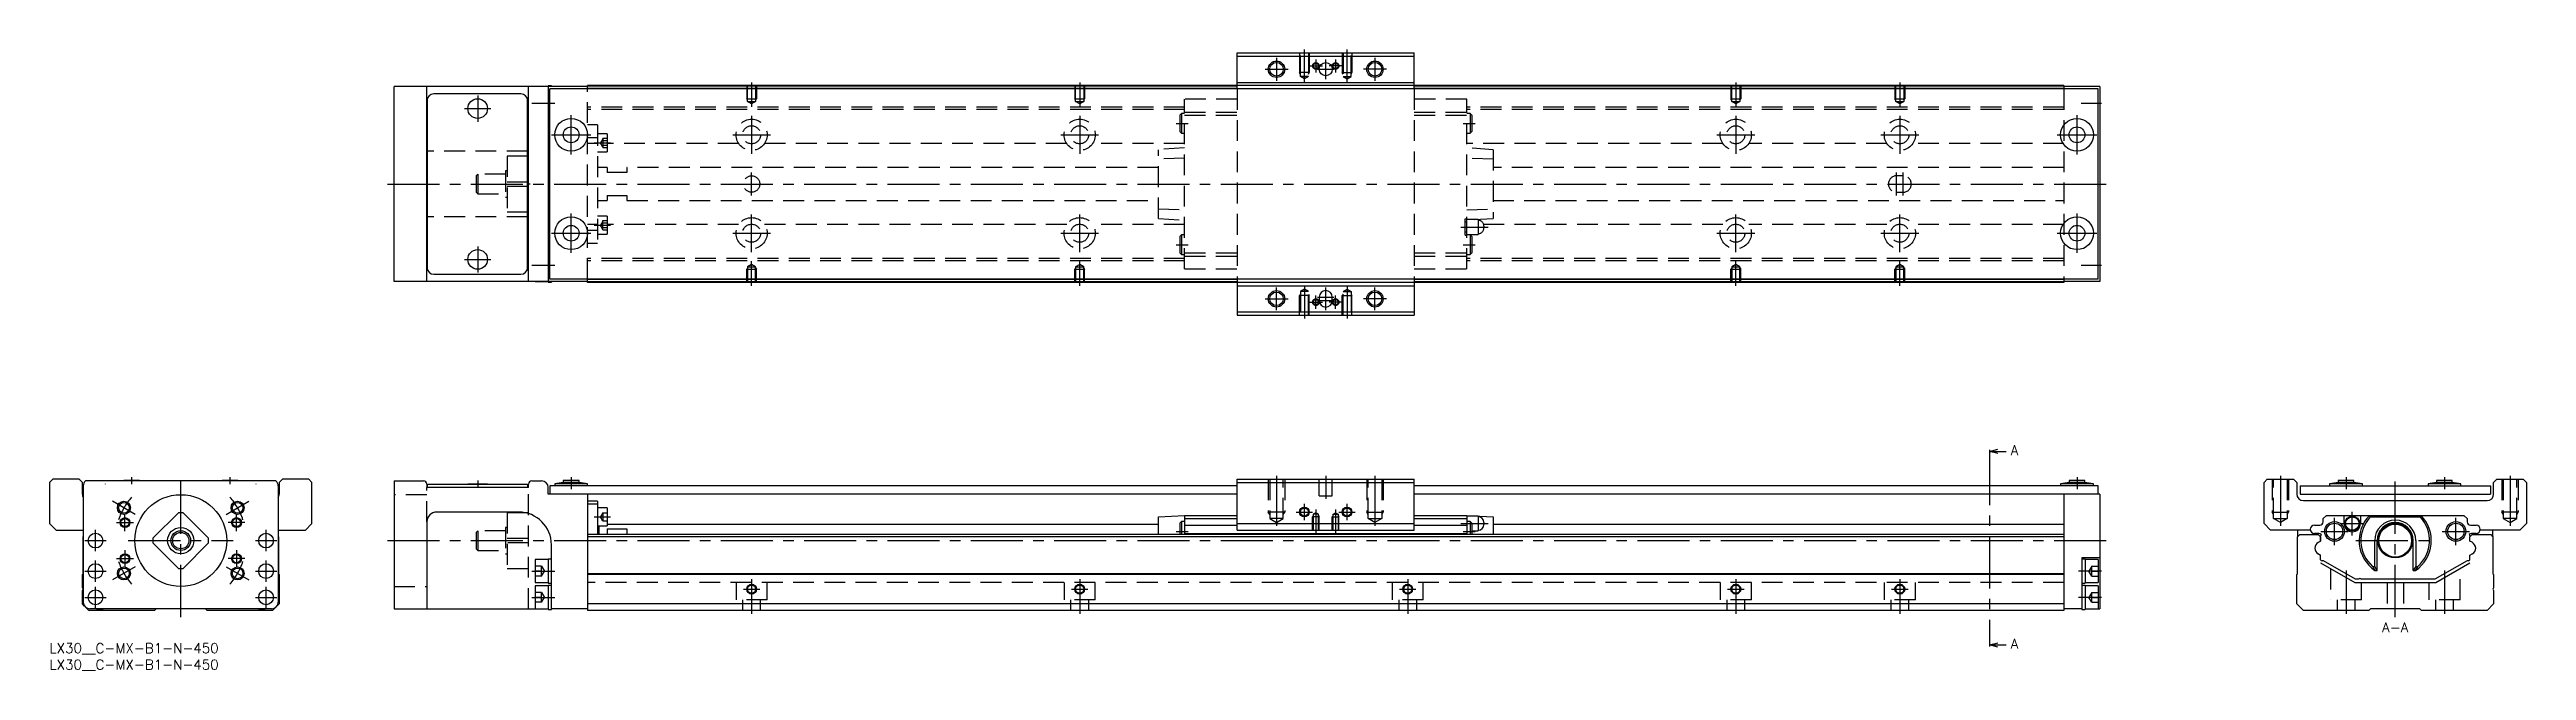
# Model space of a CAD drawing. Extents: x 0 to 755, y -8 to 181.
import ezdxf

# ---------------------------------------------------------------- set-up
doc = ezdxf.new("R2010")
doc.units = 0
doc.header["$LTSCALE"] = 0.5
doc.linetypes.add('CENTER', pattern=[50.8, 31.75, -6.35, 6.35, -6.35])
doc.linetypes.add('DASHED', pattern=[19.05, 12.7, -6.35])
for name, color, linetype in [('MSM_CENTER', 1, 'CENTER'), ('MSM_CONTINUOUS', 7, 'CONTINUOUS'), ('MSM_DASHED', 4, 'DASHED'), ('MSM_NARROW', 5, 'CONTINUOUS'), ('MSM_PART_NUMBER', 7, 'CONTINUOUS')]:
    doc.layers.add(name, color=color, linetype=linetype)
doc.styles.get("Standard").update_dxf_attribs({"font": 'txt.shx', "height": 3, "bigfont": 'bigfont.shx'})

# ---------------------------------------------------------------- blocks, each defined once
blk = doc.blocks.new('*U2')
at = {"layer": 'MSM_PART_NUMBER'}
blk.add_text('LX30__C-MX-B1-N-450', height=3, dxfattribs=at).set_placement((0, -3))
blk = doc.blocks.new('*U3')
at = {"layer": 'MSM_PART_NUMBER'}
blk.add_text('LX30__C-MX-B1-N-450', height=3, dxfattribs=at).set_placement((0, -8))

msp = doc.modelspace()

# ---------------------------------------------------------------- linework, layer by layer
at = {"layer": 'MSM_CENTER'}
for p, q in [((370.5, 175), (377.5, 175)), ((374, 178.5), (374, 171.5)), ((382.5, 171.09), (382.5, 181)), ((384, 176), (388, 176)), ((386, 178), (386, 174)), ((386.5, 175), (391.5, 175)), ((389, 172), (389, 178)), ((394, 176), (390, 176)), ((392, 178), (392, 174)), ((395.5, 171.09), (395.5, 181)), ((407.5, 175), (400.5, 175)), ((404, 178.5), (404, 171.5)), ((130.5, 167), (130.5, 159)), ((214, 171), (214, 163.49)), ((314, 171), (314, 163.49)), ((514, 171), (514, 163.49)), ((564, 171), (564, 163.49)), ((126.5, 163), (134.5, 163)), ((147, 164.7), (154, 164.7)), ((159, 149), (159, 161)), ((214, 160.75), (214, 149.25)), ((314, 160.75), (314, 149.25)), ((514, 160.75), (514, 149.25)), ((564, 160.75), (564, 149.25)), ((618, 149), (618, 161)), ((619.25, 164.7), (625.5, 164.7)), ((153, 155), (165, 155)), ((166, 152.55), (171, 152.55)), ((208.25, 155), (219.75, 155)), ((308.25, 155), (319.75, 155)), ((343.43, 158.5), (347.07, 158.5)), ((430.92, 158.5), (434.57, 158.5)), ((508.25, 155), (519.75, 155)), ((558.25, 155), (569.75, 155)), ((612, 155), (624, 155)), ((214, 136.5), (214, 143.5)), ((563, 136.5), (563, 143.5)), ((565, 136.5), (565, 143.5)), ((103, 140), (627, 140)), ((159, 119), (159, 131)), ((214, 119.25), (214, 130.75)), ((314, 119.25), (314, 130.75)), ((514, 119.25), (514, 130.75)), ((564, 119.25), (564, 130.75)), ((618, 119), (618, 131)), ((130.5, 121), (130.5, 113)), ((153, 125), (165, 125)), ((166, 127.44), (171, 127.44)), ((208.25, 125), (219.75, 125)), ((308.25, 125), (319.75, 125)), ((343.43, 121.5), (347.07, 121.5)), ((430.21, 126.9), (438.48, 126.9)), ((430.92, 121.5), (434.57, 121.5)), ((508.25, 125), (519.75, 125)), ((558.25, 125), (569.75, 125)), ((612, 125), (624, 125)), ((126.5, 117), (134.5, 117)), ((147, 115.3), (154, 115.3)), ((214, 109), (214, 116.51)), ((314, 109), (314, 116.51)), ((514, 109), (514, 116.51)), ((564, 109), (564, 116.51)), ((619.25, 115.3), (625.5, 115.3)), ((374, 101.5), (374, 108.5)), ((382.5, 108.91), (382.5, 99)), ((386, 102), (386, 106)), ((389, 101.5), (389, 108.5)), ((392, 102), (392, 106)), ((395.5, 108.91), (395.5, 99)), ((404, 101.5), (404, 108.5)), ((370.5, 105), (377.5, 105)), ((384, 104), (388, 104)), ((386.5, 105.5), (391.5, 105.5)), ((386.5, 104.5), (391.5, 104.5)), ((394, 104), (390, 104)), ((407.5, 105), (400.5, 105)), ((591.37, 58), (591.37, 0)), ((17, 48.6), (17, 48.49)), ((25, 50.6), (25, 48.5)), ((40, 8), (40, 51.5)), ((55, 50.6), (55, 48.5)), ((63, 48.49), (63, 48.6)), ((130.5, 49.6), (130.5, 47.49)), ((159, 50.6), (159, 47)), ((374, 51), (374, 35.81)), ((389, 51), (389, 44)), ((404, 51), (404, 35.81)), ((618, 50.6), (618, 47)), ((680, 51), (680, 35.81)), ((700, 50.6), (700, 47)), ((715, 8), (715, 51.5)), ((730, 50.6), (730, 47)), ((750, 51), (750, 35.81)), ((26.14, 39.3), (19.22, 43.3)), ((23, 34.22), (23, 39.38)), ((53.86, 39.3), (60.78, 43.3)), ((57, 34.22), (57, 39.38)), ((166, 38.55), (171, 38.55)), ((380, 40), (385, 40)), ((382.5, 37.5), (382.5, 42.5)), ((386, 40.76), (386, 33.5)), ((392, 40.76), (392, 33.5)), ((393, 40), (398, 40)), ((395.5, 37.5), (395.5, 42.5)), ((696.5, 29.95), (696.5, 38.25)), ((701.9, 32.87), (701.9, 40.12)), ((733.5, 29.95), (733.5, 38.25)), ((10.75, 31.3), (17.25, 31.3)), ((14, 28.05), (14, 34.55)), ((20.42, 36.8), (25.57, 36.8)), ((24, 31.3), (56, 31.3)), ((59.57, 36.8), (54.42, 36.8)), ((62.75, 31.3), (69.25, 31.3)), ((66, 28.05), (66, 34.55)), ((103, 31.3), (627, 31.3)), ((343.43, 34.1), (347.07, 34.1)), ((430.21, 36.5), (438.48, 36.5)), ((430.92, 34.1), (434.57, 34.1)), ((692.35, 34.1), (700.65, 34.1)), ((698.27, 36.5), (705.52, 36.5)), ((703, 31.3), (727, 31.3)), ((729.35, 34.1), (737.65, 34.1)), ((14, 18.75), (14, 25.25)), ((26.14, 23.3), (19.22, 19.3)), ((20.42, 25.8), (25.57, 25.8)), ((23, 28.38), (23, 23.23)), ((53.86, 23.3), (60.78, 19.3)), ((59.57, 25.8), (54.42, 25.8)), ((57, 28.38), (57, 23.23)), ((66, 18.75), (66, 25.25)), ((10.75, 22), (17.25, 22)), ((14, 10.75), (14, 17.25)), ((62.75, 22), (69.25, 22)), ((66, 10.75), (66, 17.25)), ((147, 22), (154, 22)), ((211.5, 16.5), (216.5, 16.5)), ((214, 19.5), (214, 9)), ((311.5, 16.5), (316.5, 16.5)), ((314, 19.5), (314, 9)), ((411.5, 16.5), (416.5, 16.5)), ((414, 19.5), (414, 9)), ((511.5, 16.5), (516.5, 16.5)), ((514, 19.5), (514, 9)), ((561.5, 16.5), (566.5, 16.5)), ((564, 19.5), (564, 9)), ((625.5, 22), (618.5, 22)), ((700, 22.18), (700, 9)), ((730, 22.18), (730, 9)), ((10.75, 14), (17.25, 14)), ((62.75, 14), (69.25, 14)), ((147, 14), (154, 14)), ((625.5, 14), (618.5, 14))]:
    msp.add_line(p, q, dxfattribs=at)
for start, end in [(138.53845, 161.46155), (18.53845, 41.46155), (198.53845, 221.46155), (318.53845, 341.46155)]:
    msp.add_arc((40, 31.3), 20, start, end, dxfattribs=at)
at = {"layer": 'MSM_CONTINUOUS'}
for p, q in [((362, 169), (362, 180)), ((362, 180), (416, 180)), ((362, 179), (416, 179)), ((416, 169), (416, 180)), ((105, 110.3), (105, 169.7)), ((164, 169.7), (105, 169.7)), ((115, 110.3), (115, 169.7)), ((143.7, 167.5), (117.1, 167.5)), ((146, 110.3), (146, 169.7)), ((148, 169.75), (148, 169.7)), ((152, 169.75), (148, 169.75)), ((153, 169.9), (152, 169.9)), ((152, 169.9), (152, 110.1)), ((152.5, 111), (152.5, 169)), ((624.5, 169), (152.5, 169)), ((153, 169.9), (153, 169.7)), ((164, 169), (164, 170)), ((614, 170), (164, 170)), ((362, 169.8), (164, 169.8)), ((362, 169.1), (164, 169.1)), ((362, 171), (416, 171)), ((614, 169.8), (416, 169.8)), ((614, 169.1), (416, 169.1)), ((614, 170), (614, 169)), ((625, 169.7), (614, 169.7)), ((624.5, 111), (624.5, 169)), ((625, 169.7), (625, 110.3)), ((115.1, 165.5), (115.1, 114.5)), ((145.7, 114.5), (145.7, 165.5)), ((115, 158.2), (115.1, 158.2)), ((145.7, 158.2), (146, 158.2)), ((115.1, 150), (115, 150)), ((146, 150), (145.7, 150)), ((146, 148.5), (145.7, 148.5)), ((146, 148.47), (145.7, 148.47)), ((145.7, 140.72), (146, 140.72)), ((146, 139.28), (145.7, 139.28)), ((115.1, 130), (115, 130)), ((146, 131.53), (145.7, 131.53)), ((146, 131.5), (145.7, 131.5)), ((146, 130), (145.7, 130)), ((115.1, 121.8), (115, 121.8)), ((146, 121.8), (145.7, 121.8)), ((164, 110.3), (105, 110.3)), ((117.1, 112.5), (143.7, 112.5)), ((148, 110.3), (148, 110.25)), ((148, 110.25), (152, 110.25)), ((152, 110.1), (153, 110.1)), ((624.5, 111), (152.5, 111)), ((153, 110.3), (153, 110.1)), ((164, 110), (164, 111)), ((362, 110.9), (164, 110.9)), ((362, 110.2), (164, 110.2)), ((614, 110), (164, 110)), ((362, 111), (362, 100)), ((362, 109), (416, 109)), ((416, 111), (416, 100)), ((614, 110.9), (416, 110.9)), ((614, 110.2), (416, 110.2)), ((614, 111), (614, 110)), ((625, 110.3), (614, 110.3)), ((362, 101), (416, 101)), ((362, 100), (416, 100)), ((387, 105.5), (387, 104.5)), ((391, 104.5), (391, 105.5)), ((591.37, 58.5), (593.87, 59.17)), ((591.37, 59), (591.37, 58)), ((593.87, 57.83), (591.37, 58.5)), ((591.37, 58.5), (596.38, 58.5)), ((1, 50), (0, 49)), ((0, 49), (0, 36.5)), ((9, 50), (1, 50)), ((10, 49), (9, 50)), ((10, 45.5), (10, 49)), ((10.3, 48), (10.3, 12.5)), ((69.02, 49.5), (10.98, 49.5)), ((22.6, 49.6), (22.6, 49.5)), ((27.4, 49.6), (22.6, 49.6)), ((27.4, 49.5), (27.4, 49.6)), ((52.6, 49.6), (52.6, 49.5)), ((57.4, 49.6), (52.6, 49.6)), ((57.4, 49.5), (57.4, 49.6)), ((69.7, 48), (69.7, 12.5)), ((71, 50), (70, 49)), ((70, 49), (70, 45.5)), ((79, 50), (71, 50)), ((80, 49), (79, 50)), ((80, 36.5), (80, 49)), ((105, 49.5), (105, 10.5)), ((105, 49.5), (114, 49.5)), ((115, 48.5), (115, 47.5)), ((146, 47.5), (115, 47.5)), ((115.1, 48.5), (115.1, 47.5)), ((115.1, 48.5), (145.7, 48.5)), ((127.5, 48.6), (133.5, 48.6)), ((127.5, 48.6), (127.5, 48.5)), ((133.5, 48.5), (133.5, 48.6)), ((145.7, 48.5), (145.7, 47.5)), ((146, 47.5), (146, 48.5)), ((147, 49.5), (150, 49.5)), ((152, 45.5), (152, 47.5)), ((362, 45.5), (152, 45.5)), ((152.5, 48), (152.5, 45.5)), ((362, 48), (152.5, 48)), ((156.6, 49), (154, 48.6)), ((154, 48.6), (154, 48)), ((164, 48.6), (154, 48.6)), ((156.6, 49.6), (156.6, 49)), ((161.4, 49.6), (156.6, 49.6)), ((161.4, 49), (156.6, 49)), ((161.4, 49), (161.4, 49.6)), ((164, 48.6), (161.4, 49)), ((164, 48), (164, 48.6)), ((164, 45.5), (164, 10)), ((362, 50), (416, 50)), ((362, 34.5), (362, 50)), ((362, 49), (416, 49)), ((416, 34.5), (416, 50)), ((624.5, 48), (416, 48)), ((625, 45.5), (416, 45.5)), ((615.6, 49), (613, 48.6)), ((613, 48.6), (613, 48)), ((623, 48.6), (613, 48.6)), ((614, 45.5), (614, 10)), ((615.6, 49.6), (615.6, 49)), ((620.4, 49.6), (615.6, 49.6)), ((620.4, 49), (615.6, 49)), ((620.4, 49), (620.4, 49.6)), ((623, 48.6), (620.4, 49)), ((623, 48), (623, 48.6)), ((624.5, 45.5), (624.5, 48)), ((625, 45.5), (625, 10.5)), ((675, 49), (676, 50)), ((675, 36.5), (675, 49)), ((676, 50), (684, 50)), ((684, 50), (685, 49)), ((685, 49), (685, 45.5)), ((686, 48), (744, 48)), ((686, 48), (686, 45.5)), ((686, 45.5), (744, 45.5)), ((697.6, 49), (695, 48.6)), ((695, 48.6), (695, 48)), ((705, 48.6), (695, 48.6)), ((702.4, 49.6), (697.6, 49.6)), ((697.6, 49.6), (697.6, 49)), ((702.4, 49), (697.6, 49)), ((702.4, 49), (702.4, 49.6)), ((705, 48.6), (702.4, 49)), ((705, 48), (705, 48.6)), ((727.6, 49), (725, 48.6)), ((735, 48.6), (725, 48.6)), ((725, 48.6), (725, 48)), ((732.4, 49.6), (727.6, 49.6)), ((727.6, 49.6), (727.6, 49)), ((732.4, 49), (727.6, 49)), ((732.4, 49), (732.4, 49.6)), ((735, 48.6), (732.4, 49)), ((735, 48), (735, 48.6)), ((744, 48), (744, 45.5)), ((745, 49), (746, 50)), ((745, 45.5), (745, 49)), ((746, 50), (754, 50)), ((754, 50), (755, 49)), ((755, 49), (755, 36.5)), ((39.28, 39.77), (31.53, 32.02)), ((48.47, 32.02), (40.72, 39.77)), ((143, 40), (118, 40)), ((167, 43.3), (164, 43.3)), ((167, 42.45), (164, 42.45)), ((167, 43.3), (167, 33.2)), ((170, 41.3), (167, 41.3)), ((170, 41.3), (170, 35.8)), ((338, 38.5), (346, 39)), ((338, 33.2), (338, 38.5)), ((346, 39), (362, 39)), ((346, 39), (346, 33.2)), ((346, 38), (362, 38)), ((416, 39), (432, 39)), ((416, 38), (432, 38)), ((432, 39), (440, 38.5)), ((432, 39), (432, 33.2)), ((435.45, 38.75), (432, 38.75)), ((435.45, 38.75), (435.45, 34.25)), ((440, 38.5), (440, 33.2)), ((687, 43.5), (743, 43.5)), ((693.05, 38), (694.05, 39)), ((693.05, 37), (693.05, 38)), ((694.05, 39), (735.95, 39)), ((699.4, 36.5), (699.4, 39)), ((704.4, 39), (704.4, 36.5)), ((707.14, 39), (707.4, 38.5)), ((707.4, 38.5), (722.6, 38.5)), ((722.6, 38.5), (722.86, 39)), ((735.95, 39), (736.95, 38)), ((736.95, 38), (736.95, 37)), ((0, 36.5), (2, 34.5)), ((2, 34.5), (10.3, 34.5)), ((10.2, 32.5), (10.3, 32.6)), ((10.2, 21.2), (10.2, 32.5)), ((31.53, 30.58), (39.28, 22.83)), ((40.72, 22.83), (48.47, 30.58)), ((69.7, 34.5), (78, 34.5)), ((69.7, 32.6), (69.8, 32.5)), ((69.8, 32.5), (69.8, 21.2)), ((78, 34.5), (80, 36.5)), ((115, 37), (115, 10.5)), ((614, 33.2), (164, 33.2)), ((614, 32.5), (164, 32.5)), ((167, 35.8), (170, 35.8)), ((167.5, 33.2), (167.5, 35.8)), ((170, 36.3), (338, 36.3)), ((170, 34.87), (176, 34.87)), ((170, 34.87), (170, 33.2)), ((176, 34.87), (176, 33.2)), ((345, 37.1), (344.5, 36.6)), ((344.5, 36.6), (344.5, 33.2)), ((346, 37.1), (345, 37.1)), ((345, 37.1), (345, 33.2)), ((346, 36), (362, 36)), ((346, 33.5), (432, 33.5)), ((362, 36.5), (416, 36.5)), ((362, 34.5), (416, 34.5)), ((416, 36), (432, 36)), ((433, 37.1), (432, 37.1)), ((433.5, 36.6), (433, 37.1)), ((433, 37.1), (433, 33.2)), ((433.5, 36.6), (433.5, 33.2)), ((433.5, 34.25), (435.45, 34.25)), ((437.2, 36.8), (437.2, 36.2)), ((440, 36.3), (614, 36.3)), ((677, 34.5), (675, 36.5)), ((689.13, 34.5), (677, 34.5)), ((685.2, 32.5), (685.9, 33.2)), ((685.2, 21.2), (685.2, 32.5)), ((685.3, 32.6), (685.3, 34.5)), ((685.9, 33.2), (691.55, 33.2)), ((690.35, 36), (692.05, 36)), ((691.75, 33.5), (690.35, 33.5)), ((692.25, 31.15), (691.5, 30.72)), ((691.55, 33.2), (692.25, 32.5)), ((691.55, 33.2), (692.25, 32.5)), ((691.6, 30.78), (692.25, 31.15)), ((692.2, 32.55), (692.2, 32.7)), ((692.25, 32.5), (692.2, 32.55)), ((692.25, 31.15), (692.25, 32.5)), ((692.25, 32.5), (692.25, 31.15)), ((708.74, 23.45), (708.74, 31.3)), ((709.5, 22.2), (709.5, 31.3)), ((720.5, 22.2), (720.5, 31.3)), ((721.26, 31.3), (721.26, 23.45)), ((737.75, 32.5), (738.45, 33.2)), ((737.75, 32.5), (738.45, 33.2)), ((737.75, 31.15), (737.75, 32.5)), ((738.4, 30.78), (737.75, 31.15)), ((737.8, 32.7), (737.8, 32.55)), ((737.95, 36), (739.65, 36)), ((739.65, 33.5), (738.25, 33.5)), ((738.4, 30.78), (738.49, 30.73)), ((738.45, 33.2), (744.1, 33.2)), ((753, 34.5), (740.87, 34.5)), ((744.1, 33.2), (744.8, 32.5)), ((744.7, 32.6), (744.7, 34.5)), ((744.8, 32.5), (744.8, 21.2)), ((755, 36.5), (753, 34.5)), ((152, 25.5), (148, 25.5)), ((148, 25.5), (148, 18.5)), ((153, 25.65), (152, 25.65)), ((152, 25.65), (152, 18.35)), ((153, 10.35), (153, 30)), ((625, 26), (619.5, 26)), ((619.5, 26), (619.5, 10.35)), ((620.5, 25.65), (619.5, 25.65)), ((620.5, 25.65), (620.5, 18.35)), ((624.5, 25.5), (620.5, 25.5)), ((624.5, 25.5), (624.5, 18.5)), ((692.25, 26.85), (691.5, 27.28)), ((691.6, 27.22), (692.25, 26.85)), ((692.25, 25.45), (692.25, 26.85)), ((692.25, 24.5), (702.64, 18.5)), ((693.1, 25.16), (692.7, 25.16)), ((702.91, 19.5), (693.1, 25.16)), ((708.07, 23.45), (708.74, 23.45)), ((709.5, 22.2), (708.74, 23.45)), ((721.26, 23.45), (720.5, 22.2)), ((721.26, 23.45), (721.93, 23.45)), ((736.9, 25.16), (727.09, 19.5)), ((727.36, 18.5), (737.75, 24.5)), ((737.3, 25.16), (736.9, 25.16)), ((737.75, 26.85), (738.5, 27.28)), ((737.75, 25.45), (737.75, 26.85)), ((10, 21), (10.2, 21.2)), ((10, 16.9), (10, 21)), ((10, 12), (10, 16.1)), ((69.8, 21.2), (70, 21)), ((70, 21), (70, 12)), ((148, 18.5), (152, 18.5)), ((152, 17.5), (148, 17.5)), ((148, 17.5), (148, 10.5)), ((152, 18.35), (153, 18.35)), ((153, 17.65), (152, 17.65)), ((152, 17.65), (152, 10.35)), ((614, 21.2), (164, 21.2)), ((614, 21), (164, 21)), ((619.5, 18.35), (620.5, 18.35)), ((620.5, 17.65), (619.5, 17.65)), ((620.5, 18.5), (624.5, 18.5)), ((620.5, 17.65), (620.5, 10.35)), ((624.5, 17.5), (620.5, 17.5)), ((624.5, 17.5), (624.5, 10.5)), ((685, 21), (685.2, 21.2)), ((685, 12), (685, 21)), ((702.64, 18.5), (727.36, 18.5)), ((703.85, 19.5), (702.91, 19.5)), ((727.09, 19.5), (704.65, 19.5)), ((708.82, 22.2), (709.5, 22.2)), ((720.5, 22.2), (721.18, 22.2)), ((744.8, 21.2), (745, 21)), ((745, 21), (745, 16.9)), ((745, 16.1), (745, 12)), ((10.7, 11.3), (10, 12)), ((12, 10), (11.1, 10.9)), ((32, 10), (12, 10)), ((67.7, 10.5), (12.3, 10.5)), ((32.5, 10.5), (32, 10)), ((48, 10), (47.5, 10.5)), ((68, 10), (48, 10)), ((68.9, 10.9), (68, 10)), ((70, 12), (69.3, 11.3)), ((105, 10.5), (152, 10.5)), ((152, 10.35), (153, 10.35)), ((164, 10.5), (153, 10.5)), ((614, 12), (164, 12)), ((614, 10), (164, 10)), ((619.5, 10.5), (614, 10.5)), ((619.5, 10.35), (620.5, 10.35)), ((620.5, 10.5), (625, 10.5)), ((687, 10), (685, 12)), ((707, 10), (687, 10)), ((707.5, 10.5), (707, 10)), ((722.5, 10.5), (707.5, 10.5)), ((723, 10), (722.5, 10.5)), ((743, 10), (723, 10)), ((745, 12), (743, 10)), ((591.37, -0.5), (593.87, 0.17)), ((591.37, 0), (591.37, -1)), ((593.87, -1.17), (591.37, -0.5)), ((591.37, -0.5), (596.38, -0.5))]:
    msp.add_line(p, q, dxfattribs=at)
for centre, radius in [((374, 175), 2.07), ((389, 175), 2), ((404, 175), 2.07), ((130.5, 163), 3), ((159, 155), 5), ((618, 155), 5), ((159, 155), 2.4), ((618, 155), 2.4), ((159, 125), 5), ((618, 125), 5), ((159, 125), 2.4), ((618, 125), 2.4), ((130.5, 117), 3), ((374, 105), 2.07), ((404, 105), 2.07), ((22.68, 41.3), 1.62), ((23, 36.8), 1.23), ((40, 31.3), 14), ((57.32, 41.3), 1.62), ((57, 36.8), 1.23), ((382.5, 40), 1.23), ((395.5, 40), 1.23), ((701.9, 36.5), 2.25), ((701.9, 36.5), 2.05), ((14, 31.3), 2.25), ((40, 31.3), 4), ((40, 31.3), 3), ((40, 31.3), 2.5), ((66, 31.3), 2.25), ((696.5, 34.1), 3), ((696.5, 34.1), 2.5), ((715, 31.3), 5.3), ((715, 31.3), 5), ((733.5, 34.1), 3), ((733.5, 34.1), 2.5), ((14, 22), 2.25), ((22.68, 21.3), 1.62), ((23, 25.8), 1.23), ((57.32, 21.3), 1.62), ((57, 25.8), 1.23), ((66, 22), 2.25), ((14, 14), 2.25), ((66, 14), 2.25), ((214, 16.5), 1.23), ((314, 16.5), 1.23), ((414, 16.5), 1.23), ((514, 16.5), 1.23), ((564, 16.5), 1.23)]:
    msp.add_circle(centre, radius, dxfattribs=at)
for centre, radius, start, end in [((117.1, 165.5), 2, 90, 180), ((143.7, 165.5), 2, 0, 90), ((117.1, 114.5), 2, 180, 270), ((143.7, 114.5), 2, 270, 0), ((389, 105.5), 2, 0, 180), ((389, 104.5), 2, 180, 0), ((12, 45.5), 2, 180, 211.78833), ((12.3, 48), 2, 131.40962, 180), ((67.7, 48), 2, 0, 48.59038), ((68, 45.5), 2, 328.21167, 0), ((114, 48.5), 1, 0, 90), ((147, 48.5), 1, 90, 180), ((150, 47.5), 2, 0, 90), ((687, 45.5), 2, 180, 270), ((743, 45.5), 2, 270, 0), ((40, 31.3), 8.5, 85.11917, 94.88083), ((118, 37), 3, 90, 180), ((143, 30), 10, 0, 90), ((435.45, 36.8), 1.75, 0, 90), ((715, 31.3), 11, 135.573, 235.81959), ((715, 31.3), 10.47, 136.57129, 228.55525), ((715, 31.3), 11, 304.18041, 44.427), ((715, 31.3), 10.47, 311.44475, 43.42871), ((40, 31.3), 8.5, 175.11917, 184.88083), ((40, 31.3), 8.5, 355.11917, 4.88083), ((435.45, 36.2), 1.75, 270, 0), ((690.35, 34.75), 1.25, 90, 270), ((692.65, 28.85), 2.2, 121.45533, 176.01903), ((692.65, 28.85), 2.2, 121.38869, 134.53306), ((691.75, 32.5), 1, 41.23398, 90), ((692.05, 37), 1, 270, 0), ((692.7, 32.7), 0.5, 113.32535, 180), ((701.9, 36.5), 2.5, 180, 0), ((715, 31.3), 6.26, 0, 180), ((715, 31.3), 5.5, 0, 180), ((737.95, 37), 1, 180, 270), ((738.25, 32.5), 1, 90, 138.76602), ((737.3, 32.7), 0.5, 0, 66.67465), ((737.35, 28.85), 2.2, 3.98097, 61.45517), ((739.65, 34.75), 1.25, 270, 90), ((40, 31.3), 8.5, 265.11917, 274.88083), ((692.65, 29.15), 2.2, 183.98097, 241.45517), ((692.7, 25.66), 0.5, 205.84193, 270), ((716, 27.35), 8.83, 206.14749, 215.62533), ((714, 27.35), 8.84, 324.37545, 333.85173), ((737.3, 25.66), 0.5, 270, 334.15807), ((737.35, 29.15), 2.2, 301.45533, 356.01903), ((9.7, 16.5), 0.5, 306.8699, 53.1301), ((704.25, 19.2), 0.5, 36.8699, 143.1301), ((745.3, 16.5), 0.5, 126.8699, 233.1301), ((12.3, 12.5), 2, 180, 270), ((15.3, 14), 3.65, 253.51703, 286.48297), ((64.7, 14), 3.65, 253.51703, 286.48297), ((67.7, 12.5), 2, 270, 0)]:
    msp.add_arc(centre, radius, start, end, dxfattribs=at)
at = {"layer": 'MSM_DASHED'}
for p, q in [((381, 180), (381, 174)), ((384, 174), (381, 174)), ((381.27, 173.53), (381, 174)), ((381.27, 172.8), (381.27, 180)), ((383.73, 180), (383.73, 172.8)), ((383.73, 173.53), (384, 174)), ((384, 180), (384, 174)), ((394, 180), (394, 174)), ((394, 174), (397, 174)), ((394.27, 173.53), (394, 174)), ((394.27, 180), (394.27, 172.8)), ((396.73, 172.8), (396.73, 180)), ((396.73, 173.53), (397, 174)), ((397, 180), (397, 174)), ((164, 111), (164, 169)), ((212.5, 170), (212.5, 166)), ((212.77, 165.2), (212.77, 170)), ((215.23, 170), (215.23, 165.2)), ((215.5, 170), (215.5, 166)), ((312.5, 170), (312.5, 166)), ((312.77, 165.2), (312.77, 170)), ((315.23, 170), (315.23, 165.2)), ((315.5, 170), (315.5, 166)), ((362, 169), (362, 111)), ((383.73, 172.8), (381.27, 172.8)), ((382.5, 172.09), (381.27, 172.8)), ((383.73, 172.8), (382.5, 172.09)), ((394.27, 172.8), (396.73, 172.8)), ((394.27, 172.8), (395.5, 172.09)), ((395.5, 172.09), (396.73, 172.8)), ((416, 169), (416, 111)), ((512.5, 170), (512.5, 166)), ((512.77, 165.2), (512.77, 170)), ((515.23, 170), (515.23, 165.2)), ((515.5, 170), (515.5, 166)), ((562.5, 170), (562.5, 166)), ((562.77, 165.2), (562.77, 170)), ((565.23, 170), (565.23, 165.2)), ((565.5, 170), (565.5, 166)), ((614, 169), (614, 111)), ((346, 163.45), (164, 163.45)), ((346, 162.75), (164, 162.75)), ((212.77, 165.53), (212.5, 166)), ((212.5, 166), (215.5, 166)), ((212.77, 165.2), (215.23, 165.2)), ((214, 164.49), (212.77, 165.2)), ((215.23, 165.2), (214, 164.49)), ((215.23, 165.53), (215.5, 166)), ((312.77, 165.53), (312.5, 166)), ((312.5, 166), (315.5, 166)), ((312.77, 165.2), (315.23, 165.2)), ((314, 164.49), (312.77, 165.2)), ((315.23, 165.2), (314, 164.49)), ((315.23, 165.53), (315.5, 166)), ((345, 161.5), (344.5, 161)), ((344.5, 161), (344.5, 156)), ((345, 161.5), (345, 155.5)), ((346, 161.5), (345, 161.5)), ((362, 165.9), (346, 165.9)), ((346, 114.1), (346, 165.9)), ((346, 161.95), (362, 161.95)), ((346, 160.95), (362, 160.95)), ((432, 165.9), (416, 165.9)), ((416, 161.95), (432, 161.95)), ((416, 160.95), (432, 160.95)), ((432, 114.1), (432, 165.9)), ((614, 163.45), (432, 163.45)), ((614, 162.75), (432, 162.75)), ((433, 161.5), (432, 161.5)), ((433.5, 161), (433, 161.5)), ((433, 161.5), (433, 155.5)), ((433.5, 161), (433.5, 156)), ((512.77, 165.53), (512.5, 166)), ((512.5, 166), (515.5, 166)), ((512.77, 165.2), (515.23, 165.2)), ((514, 164.49), (512.77, 165.2)), ((515.23, 165.2), (514, 164.49)), ((515.23, 165.53), (515.5, 166)), ((562.77, 165.53), (562.5, 166)), ((562.5, 166), (565.5, 166)), ((562.77, 165.2), (565.23, 165.2)), ((564, 164.49), (562.77, 165.2)), ((565.23, 165.2), (564, 164.49)), ((565.23, 165.53), (565.5, 166)), ((167, 158), (164, 158)), ((167, 154.13), (164, 154.13)), ((167, 152.38), (164, 152.38)), ((167, 158), (167, 122)), ((170, 155.3), (167, 155.3)), ((168.7, 153.8), (167.98, 152.55)), ((168.7, 151.3), (167.98, 152.55)), ((168.7, 154), (170, 154)), ((168.7, 154), (168.7, 151.11)), ((168.7, 153.28), (170, 153.28)), ((168.7, 151.83), (170, 151.83)), ((168.7, 151.11), (170, 151.11)), ((170, 155.3), (170, 149.8)), ((210.05, 152.36), (170, 152.36)), ((310.05, 152.36), (217.95, 152.36)), ((346, 152.36), (317.95, 152.36)), ((344.5, 156), (345, 155.5)), ((345, 155.5), (346, 155.5)), ((432, 155.5), (433, 155.5)), ((510.05, 152.36), (432, 152.36)), ((433, 155.5), (433.5, 156)), ((560.05, 152.36), (517.95, 152.36)), ((614, 152.36), (567.95, 152.36)), ((145.7, 150), (115.1, 150)), ((139, 144), (139, 136)), ((139.5, 144), (139, 144)), ((139.5, 148.5), (139.5, 131.5)), ((145.7, 148.5), (139.5, 148.5)), ((145.7, 148.47), (139.5, 148.47)), ((167, 149.8), (170, 149.8)), ((170, 145), (167, 145)), ((170, 145), (170, 143.5)), ((176, 143.5), (170, 143.5)), ((176, 145), (176, 143.5)), ((338, 145), (176, 145)), ((346, 151), (338, 150.47)), ((338, 129.53), (338, 150.47)), ((346, 147.86), (338, 147.6)), ((440, 150.47), (432, 151)), ((440, 147.6), (432, 147.86)), ((440, 150.47), (440, 129.53)), ((614, 145), (440, 145)), ((130.5, 143), (130, 142.5)), ((130, 142.5), (130, 137.5)), ((130, 137.5), (130.5, 137)), ((130.5, 143), (130.5, 137)), ((139, 143), (130.5, 143)), ((130.5, 137), (139, 137)), ((139, 136), (139.5, 136)), ((139.5, 140.72), (145.7, 140.72)), ((145.7, 139.28), (139.5, 139.28)), ((146.5, 140), (146, 140)), ((170, 136.5), (176, 136.5)), ((170, 136.5), (170, 135)), ((176, 136.5), (176, 135)), ((565, 142.5), (563, 142.5)), ((563, 137.5), (565, 137.5)), ((145.7, 130), (115.1, 130)), ((139.5, 131.53), (145.7, 131.53)), ((139.5, 131.5), (145.7, 131.5)), ((167, 135), (170, 135)), ((170, 130.19), (167, 130.19)), ((168.7, 128.69), (167.98, 127.44)), ((168.7, 128.89), (170, 128.89)), ((168.7, 126), (168.7, 128.89)), ((170, 130.19), (170, 124.69)), ((176, 135), (338, 135)), ((338, 132.4), (346, 132.14)), ((338, 129.53), (346, 129)), ((431.5, 129.4), (432, 129.4)), ((431.5, 124.4), (431.5, 129.4)), ((432, 128.4), (431.5, 128.4)), ((432, 132.14), (440, 132.4)), ((435.45, 129.15), (432, 129.15)), ((434.26, 129.15), (440, 129.53)), ((435.45, 129.15), (435.45, 124.65)), ((440, 135), (614, 135)), ((167, 127.62), (164, 127.62)), ((167, 125.87), (164, 125.87)), ((164, 122), (167, 122)), ((167, 124.69), (170, 124.69)), ((168.7, 126.19), (167.98, 127.44)), ((168.7, 128.17), (170, 128.17)), ((168.7, 126.72), (170, 126.72)), ((168.7, 126), (170, 126)), ((210.05, 127.64), (170, 127.64)), ((310.05, 127.64), (217.95, 127.64)), ((346, 127.64), (317.95, 127.64)), ((345, 124.5), (344.5, 124)), ((344.5, 124), (344.5, 119)), ((345, 124.5), (345, 118.5)), ((346, 124.5), (345, 124.5)), ((431.5, 125.4), (432, 125.4)), ((431.5, 124.4), (432, 124.4)), ((432, 124.65), (435.45, 124.65)), ((433, 124.5), (432, 124.5)), ((433.5, 124), (433, 124.5)), ((433, 124.5), (433, 118.5)), ((433.5, 124), (433.5, 119)), ((510.05, 127.64), (437.14, 127.64)), ((437.2, 127.2), (437.2, 126.6)), ((560.05, 127.64), (517.95, 127.64)), ((614, 127.64), (567.95, 127.64)), ((346, 117.25), (164, 117.25)), ((346, 116.55), (164, 116.55)), ((212.77, 114.47), (212.5, 114)), ((212.5, 110), (212.5, 114)), ((212.5, 114), (215.5, 114)), ((214, 115.51), (212.77, 114.8)), ((212.77, 114.8), (212.77, 110)), ((212.77, 114.8), (215.23, 114.8)), ((215.23, 114.8), (214, 115.51)), ((215.23, 110), (215.23, 114.8)), ((215.23, 114.47), (215.5, 114)), ((215.5, 110), (215.5, 114)), ((312.77, 114.47), (312.5, 114)), ((312.5, 110), (312.5, 114)), ((312.5, 114), (315.5, 114)), ((314, 115.51), (312.77, 114.8)), ((312.77, 114.8), (312.77, 110)), ((312.77, 114.8), (315.23, 114.8)), ((315.23, 114.8), (314, 115.51)), ((315.23, 110), (315.23, 114.8)), ((315.23, 114.47), (315.5, 114)), ((315.5, 110), (315.5, 114)), ((344.5, 119), (345, 118.5)), ((345, 118.5), (346, 118.5)), ((346, 119.05), (362, 119.05)), ((346, 118.05), (362, 118.05)), ((346, 114.1), (362, 114.1)), ((416, 119.05), (432, 119.05)), ((416, 118.05), (432, 118.05)), ((416, 114.1), (432, 114.1)), ((432, 118.5), (433, 118.5)), ((614, 117.25), (432, 117.25)), ((614, 116.55), (432, 116.55)), ((433, 118.5), (433.5, 119)), ((512.77, 114.47), (512.5, 114)), ((512.5, 110), (512.5, 114)), ((512.5, 114), (515.5, 114)), ((514, 115.51), (512.77, 114.8)), ((512.77, 114.8), (512.77, 110)), ((512.77, 114.8), (515.23, 114.8)), ((515.23, 114.8), (514, 115.51)), ((515.23, 110), (515.23, 114.8)), ((515.23, 114.47), (515.5, 114)), ((515.5, 110), (515.5, 114)), ((562.77, 114.47), (562.5, 114)), ((562.5, 110), (562.5, 114)), ((562.5, 114), (565.5, 114)), ((564, 115.51), (562.77, 114.8)), ((562.77, 114.8), (562.77, 110)), ((562.77, 114.8), (565.23, 114.8)), ((565.23, 114.8), (564, 115.51)), ((565.23, 110), (565.23, 114.8)), ((565.23, 114.47), (565.5, 114)), ((565.5, 110), (565.5, 114)), ((381.27, 106.47), (381, 106)), ((384, 106), (381, 106)), ((381, 100), (381, 106)), ((382.5, 107.91), (381.27, 107.2)), ((381.27, 107.2), (381.27, 100)), ((383.73, 107.2), (381.27, 107.2)), ((383.73, 107.2), (382.5, 107.91)), ((383.73, 100), (383.73, 107.2)), ((383.73, 106.47), (384, 106)), ((384, 100), (384, 106)), ((394.27, 106.47), (394, 106)), ((394, 100), (394, 106)), ((394, 106), (397, 106)), ((394.27, 107.2), (395.5, 107.91)), ((394.27, 100), (394.27, 107.2)), ((394.27, 107.2), (396.73, 107.2)), ((395.5, 107.91), (396.73, 107.2)), ((396.73, 107.2), (396.73, 100)), ((396.73, 106.47), (397, 106)), ((397, 100), (397, 106)), ((115, 37), (115, 47.5)), ((146, 10.5), (146, 47.5)), ((371.5, 50), (371.5, 40)), ((371.93, 50), (371.93, 38)), ((376.07, 38), (376.07, 50)), ((376.5, 50), (376.5, 40)), ((387, 45), (387, 50)), ((391, 45), (391, 50)), ((401.5, 50), (401.5, 40)), ((401.93, 38), (401.93, 50)), ((406.07, 50), (406.07, 38)), ((406.5, 50), (406.5, 40)), ((677.5, 50), (677.5, 40)), ((677.93, 38), (677.93, 50)), ((682.07, 50), (682.07, 38)), ((682.5, 50), (682.5, 40)), ((747.5, 50), (747.5, 40)), ((747.93, 50), (747.93, 38)), ((752.07, 38), (752.07, 50)), ((752.5, 50), (752.5, 40)), ((115, 45.3), (105, 45.3)), ((139.5, 39.8), (139.5, 22.8)), ((146, 39.8), (139.5, 39.8)), ((146, 39.77), (139.5, 39.77)), ((168.7, 39.8), (167.98, 38.55)), ((168.7, 37.3), (167.98, 38.55)), ((168.7, 39.8), (170, 39.8)), ((168.7, 39.8), (168.7, 37.3)), ((168.7, 38.55), (170, 38.55)), ((376.5, 40), (371.5, 40)), ((371.93, 39.25), (371.5, 40)), ((376.07, 38), (371.93, 38)), ((371.93, 38), (374, 36.81)), ((374, 36.81), (376.07, 38)), ((376.07, 39.25), (376.5, 40)), ((385.22, 38.87), (385, 38.5)), ((387, 38.5), (385, 38.5)), ((385, 34.5), (385, 38.5)), ((386, 39.76), (385.22, 39.31)), ((386.78, 39.31), (385.22, 39.31)), ((385.22, 39.31), (385.22, 34.5)), ((386.78, 39.31), (386, 39.76)), ((386.78, 34.5), (386.78, 39.31)), ((386.78, 38.87), (387, 38.5)), ((387, 45), (391, 45)), ((387, 34.5), (387, 38.5)), ((391.22, 38.87), (391, 38.5)), ((391, 34.5), (391, 38.5)), ((391, 38.5), (393, 38.5)), ((391.22, 39.31), (392, 39.76)), ((391.22, 39.31), (392.78, 39.31)), ((391.22, 34.5), (391.22, 39.31)), ((392, 39.76), (392.78, 39.31)), ((392.78, 39.31), (392.78, 34.5)), ((392.78, 38.87), (393, 38.5)), ((393, 34.5), (393, 38.5)), ((401.5, 40), (406.5, 40)), ((401.93, 39.25), (401.5, 40)), ((401.93, 38), (406.07, 38)), ((404, 36.81), (401.93, 38)), ((406.07, 38), (404, 36.81)), ((406.07, 39.25), (406.5, 40)), ((677.5, 40), (682.5, 40)), ((677.93, 39.25), (677.5, 40)), ((680, 36.81), (677.93, 38)), ((677.93, 38), (682.07, 38)), ((682.07, 38), (680, 36.81)), ((682.07, 39.25), (682.5, 40)), ((752.5, 40), (747.5, 40)), ((747.93, 39.25), (747.5, 40)), ((747.93, 38), (750, 36.81)), ((752.07, 38), (747.93, 38)), ((750, 36.81), (752.07, 38)), ((752.07, 39.25), (752.5, 40)), ((130.5, 34.3), (130, 33.8)), ((130, 33.8), (130, 28.8)), ((130.5, 34.3), (130.5, 28.3)), ((139, 34.3), (130.5, 34.3)), ((139, 35.3), (139, 27.3)), ((139.5, 35.3), (139, 35.3)), ((139.5, 32.02), (146, 32.02)), ((146, 30.58), (139.5, 30.58)), ((168.7, 37.3), (170, 37.3)), ((130, 28.8), (130.5, 28.3)), ((130.5, 28.3), (139, 28.3)), ((139, 27.3), (139.5, 27.3)), ((139.5, 22.83), (146, 22.83)), ((139.5, 22.8), (146, 22.8)), ((150, 23.5), (148, 23.5)), ((150, 20.5), (150, 23.5)), ((150, 23.5), (150.87, 22)), ((622.5, 23.5), (621.63, 22)), ((622.5, 20.5), (622.5, 23.5)), ((622.5, 23.5), (624.5, 23.5)), ((695.25, 22.77), (695.25, 13.2)), ((734.75, 13.2), (734.75, 22.77)), ((105, 17.3), (115, 17.3)), ((150, 22), (148, 22)), ((150, 20.5), (148, 20.5)), ((150, 15.5), (148, 15.5)), ((150, 20.5), (150.87, 22)), ((150, 12.5), (150, 15.5)), ((150, 15.5), (150.87, 14)), ((614, 18.5), (164, 18.5)), ((209.25, 18.5), (209.25, 13.2)), ((218.75, 13.2), (218.75, 18.5)), ((309.25, 18.5), (309.25, 13.2)), ((318.75, 13.2), (318.75, 18.5)), ((409.25, 18.5), (409.25, 13.2)), ((418.75, 13.2), (418.75, 18.5)), ((509.25, 18.5), (509.25, 13.2)), ((518.75, 13.2), (518.75, 18.5)), ((559.25, 18.5), (559.25, 13.2)), ((568.75, 13.2), (568.75, 18.5)), ((622.5, 20.5), (621.63, 22)), ((622.5, 15.5), (621.63, 14)), ((622.5, 22), (624.5, 22)), ((622.5, 20.5), (624.5, 20.5)), ((622.5, 12.5), (622.5, 15.5)), ((622.5, 15.5), (624.5, 15.5)), ((704.75, 13.2), (704.75, 18.5)), ((712.5, 18.5), (712.5, 10.5)), ((717.5, 18.5), (717.5, 10.5)), ((725.25, 18.5), (725.25, 13.2)), ((150, 14), (148, 14)), ((150, 12.5), (148, 12.5)), ((150, 12.5), (150.87, 14)), ((218.75, 13.2), (209.25, 13.2)), ((211.25, 13.2), (211.25, 10)), ((216.75, 10), (216.75, 13.2)), ((318.75, 13.2), (309.25, 13.2)), ((311.25, 13.2), (311.25, 10)), ((316.75, 10), (316.75, 13.2)), ((418.75, 13.2), (409.25, 13.2)), ((411.25, 13.2), (411.25, 10)), ((416.75, 10), (416.75, 13.2)), ((518.75, 13.2), (509.25, 13.2)), ((511.25, 13.2), (511.25, 10)), ((516.75, 10), (516.75, 13.2)), ((568.75, 13.2), (559.25, 13.2)), ((561.25, 13.2), (561.25, 10)), ((566.75, 10), (566.75, 13.2)), ((622.5, 12.5), (621.63, 14)), ((622.5, 14), (624.5, 14)), ((622.5, 12.5), (624.5, 12.5)), ((704.75, 13.2), (695.25, 13.2)), ((697.25, 13.2), (697.25, 10)), ((702.75, 10), (702.75, 13.2)), ((734.75, 13.2), (725.25, 13.2)), ((727.25, 13.2), (727.25, 10)), ((732.75, 10), (732.75, 13.2))]:
    msp.add_line(p, q, dxfattribs=at)
for centre, radius in [((386, 176), 1), ((386, 176), 0.784), ((392, 176), 1), ((392, 176), 0.784), ((214, 155), 4.75), ((314, 155), 4.75), ((514, 155), 4.75), ((564, 155), 4.75), ((214, 155), 2.75), ((314, 155), 2.75), ((514, 155), 2.75), ((564, 155), 2.75), ((214, 140), 2.5), ((214, 125), 4.75), ((314, 125), 4.75), ((514, 125), 4.75), ((564, 125), 4.75), ((214, 125), 2.75), ((314, 125), 2.75), ((514, 125), 2.75), ((564, 125), 2.75), ((386, 104), 1), ((386, 104), 0.784), ((392, 104), 1), ((392, 104), 0.784)]:
    msp.add_circle(centre, radius, dxfattribs=at)
for centre, radius, start, end in [((563, 140), 2.5, 90, 270), ((565, 140), 2.5, 270, 90), ((435.45, 127.2), 1.75, 0, 90), ((435.45, 126.6), 1.75, 270, 0)]:
    msp.add_arc(centre, radius, start, end, dxfattribs=at)
at = {"layer": 'MSM_NARROW'}
for centre, radius in [((374, 175), 2.5), ((404, 175), 2.5), ((374, 105), 2.5), ((404, 105), 2.5), ((22.68, 41.3), 2), ((23, 36.8), 1.5), ((57.32, 41.3), 2), ((57, 36.8), 1.5), ((382.5, 40), 1.5), ((395.5, 40), 1.5), ((22.68, 21.3), 2), ((23, 25.8), 1.5), ((57.32, 21.3), 2), ((57, 25.8), 1.5), ((214, 16.5), 1.5), ((314, 16.5), 1.5), ((414, 16.5), 1.5), ((514, 16.5), 1.5), ((564, 16.5), 1.5)]:
    msp.add_circle(centre, radius, dxfattribs=at)

# ---------------------------------------------------------------- block references
at = {"layer": 'MSM_CONTINUOUS'}
for name in ['*U2', '*U3']:
    msp.add_blockref(name, (0, 0), dxfattribs=at)

# ---------------------------------------------------------------- texts
at = {"layer": 'MSM_PART_NUMBER'}
for s, p in [('A', (597.79, 57.37)), ('A', (597.79, -1.63)), ('A-A', (711.01, 3.36))]:
    msp.add_text(s, height=3, dxfattribs=at).set_placement(p)

doc.saveas('drawing.dxf')
